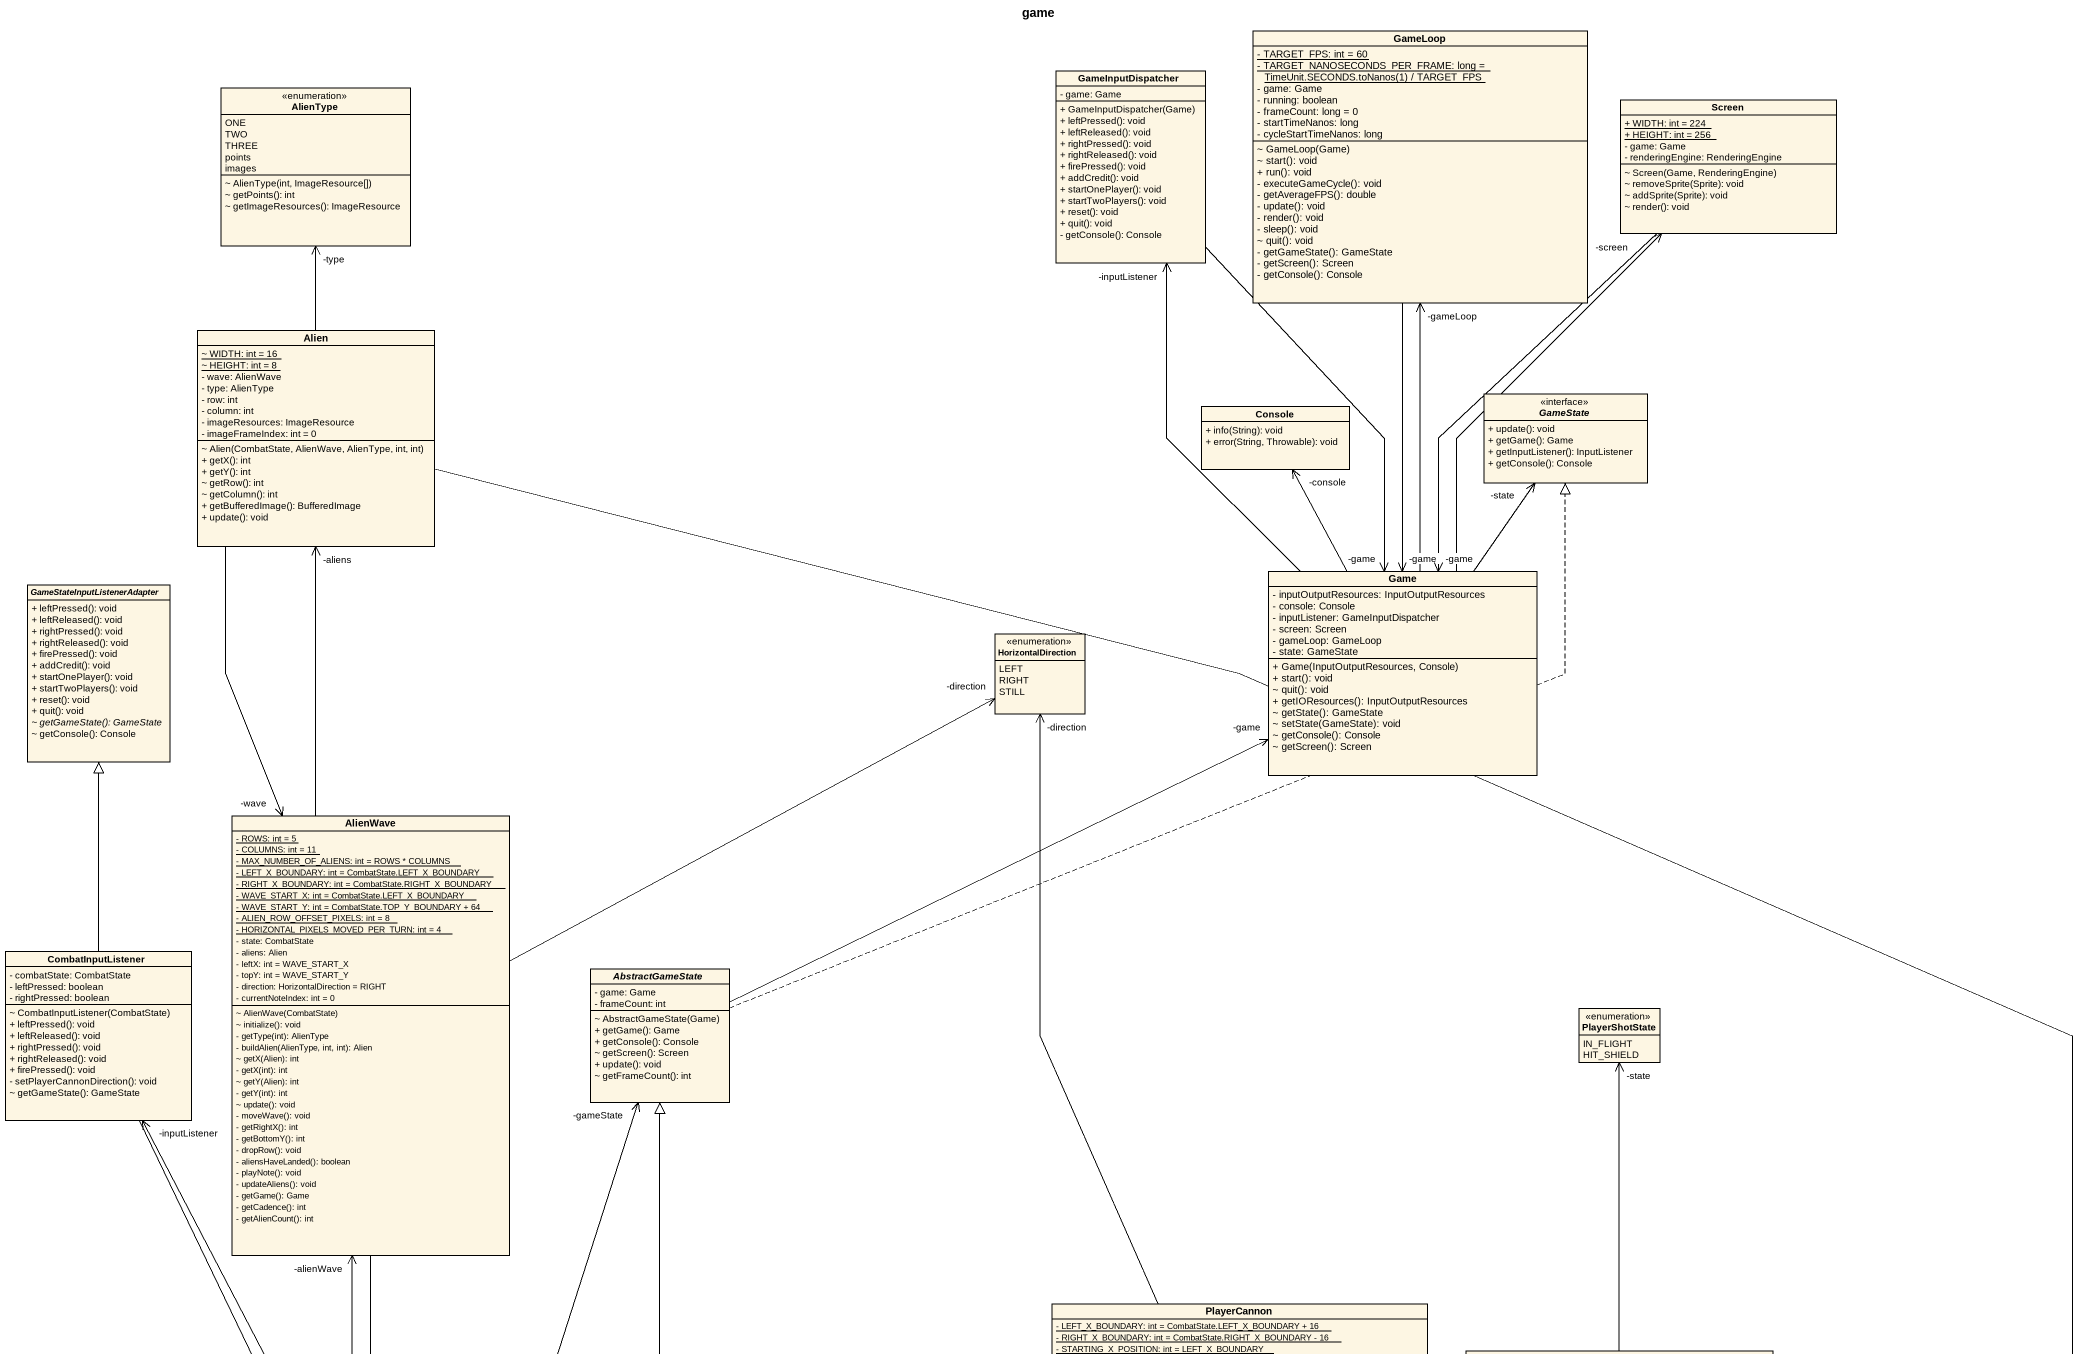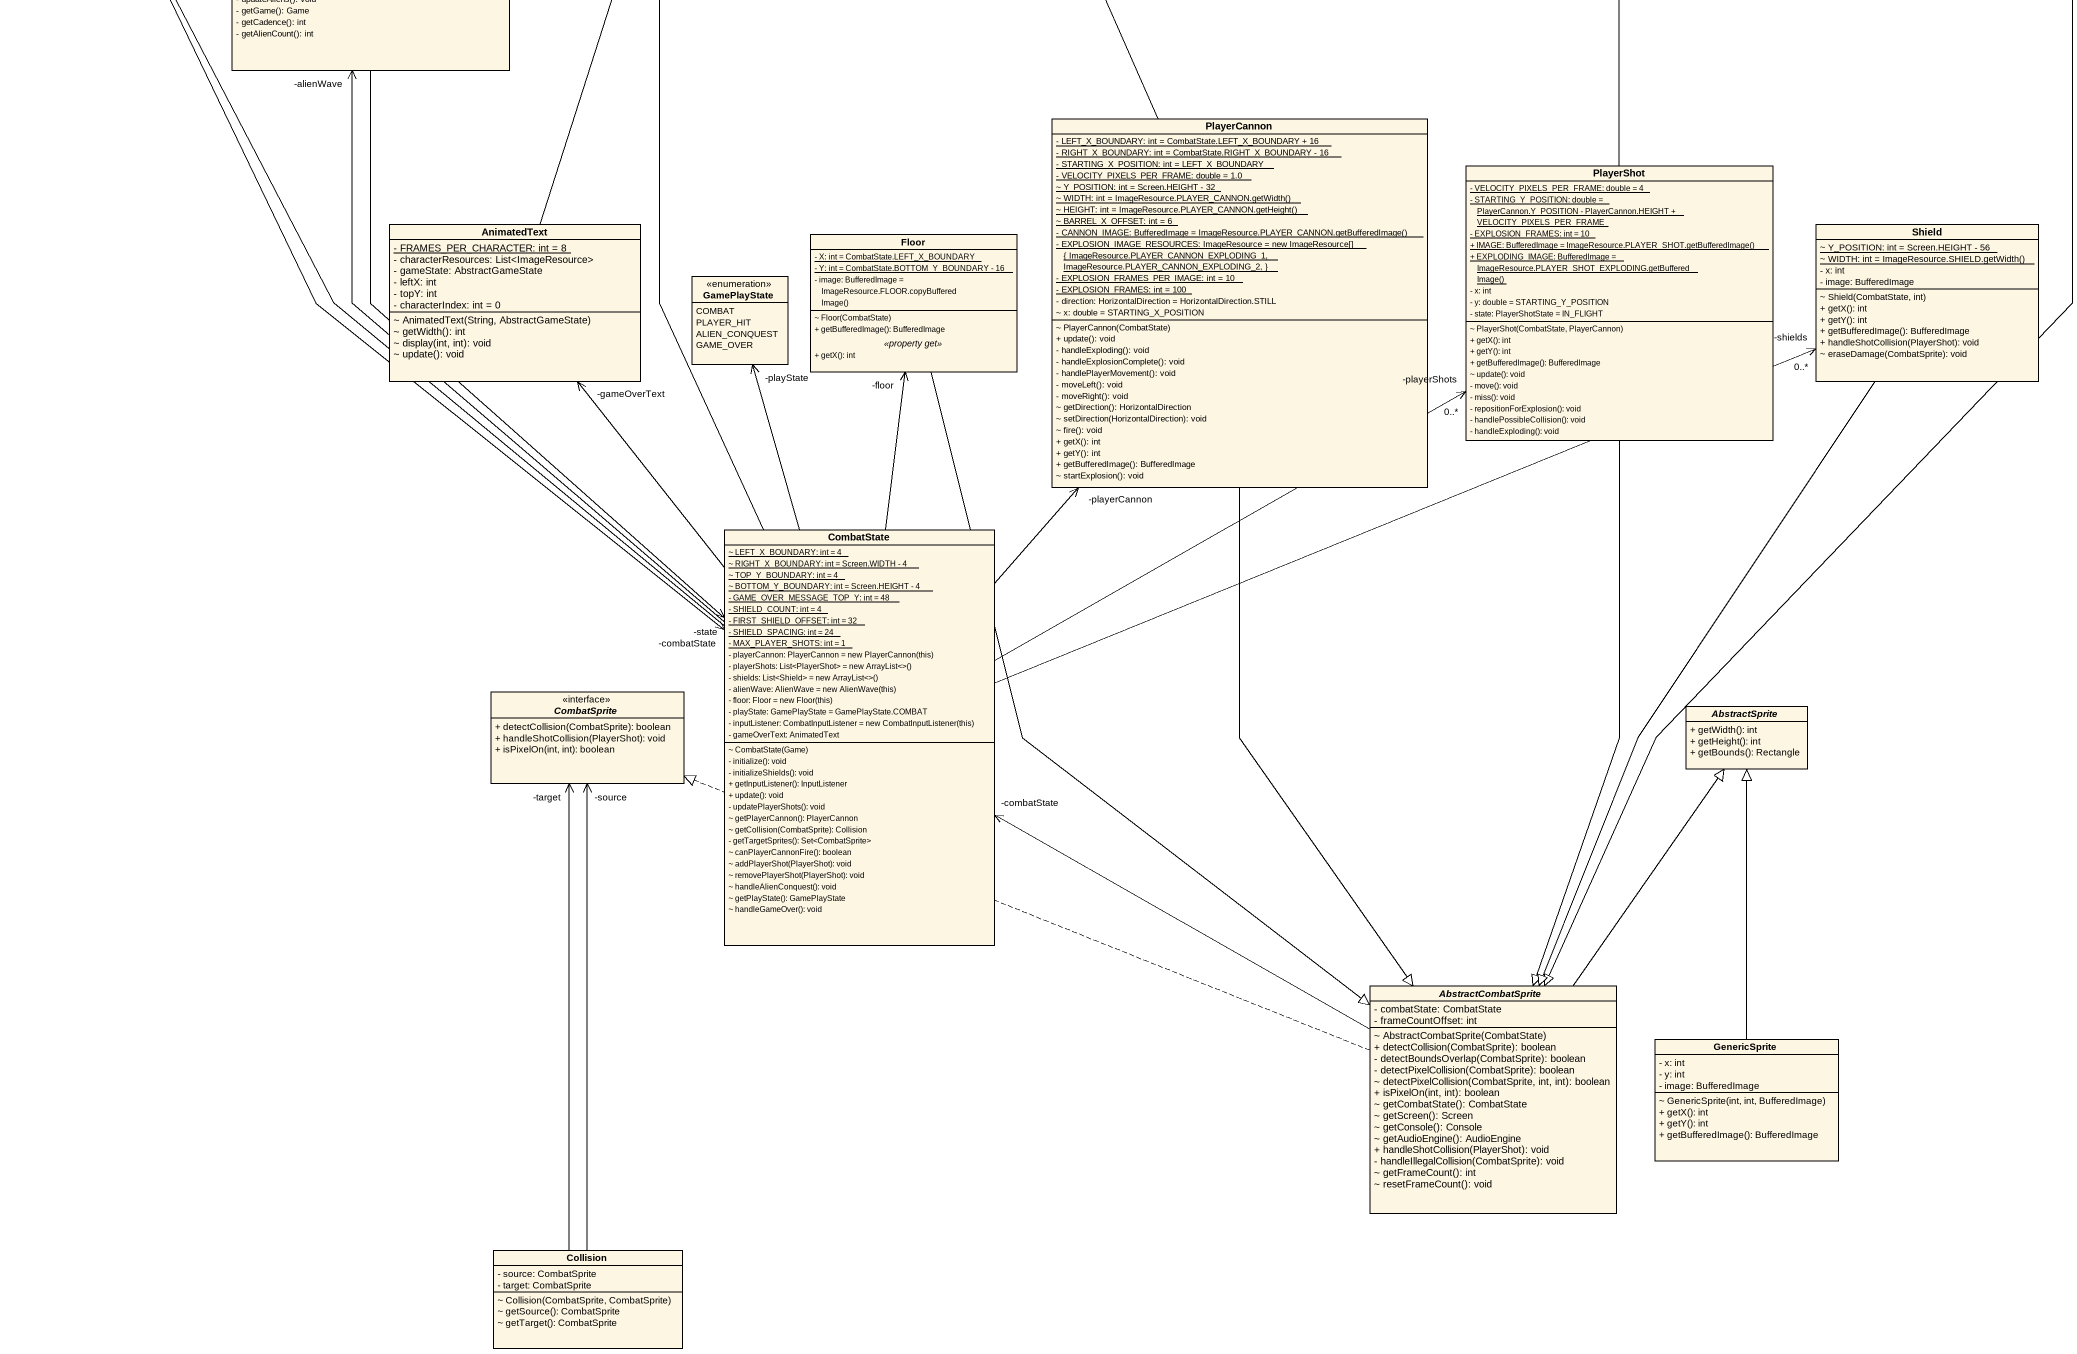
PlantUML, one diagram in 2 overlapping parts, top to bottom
@startuml
title game
hide circle
hide empty members
skinparam classAttributeIconSize 0
class GameLoop {
  {static} - TARGET_FPS: int = 60
  {static} {field} - TARGET_NANOSECONDS_PER_FRAME: long = TimeUnit.SECONDS.toNanos(1) / TARGET_FPS
  - game: Game
  - running: boolean
  - frameCount: long = 0
  - startTimeNanos: long
  - cycleStartTimeNanos: long
  ~ GameLoop(Game)
  ~ start(): void
  + run(): void
  - executeGameCycle(): void
  - getAverageFPS(): double
  - update(): void
  - render(): void
  - sleep(): void
  ~ quit(): void
  - getGameState(): GameState
  - getScreen(): Screen
  - getConsole(): Console
}
enum AlienType {
  ONE
  TWO
  THREE
  points
  images
  ~ AlienType(int, ImageResource[])
  ~ getPoints(): int
  ~ getImageResources(): ImageResource
}
class GameInputDispatcher {
  - game: Game
  + GameInputDispatcher(Game)
  + leftPressed(): void
  + leftReleased(): void
  + rightPressed(): void
  + rightReleased(): void
  + firePressed(): void
  + addCredit(): void
  + startOnePlayer(): void
  + startTwoPlayers(): void
  + reset(): void
  + quit(): void
  - getConsole(): Console
}
class Screen {
  {static} + WIDTH: int = 224
  {static} + HEIGHT: int = 256
  - game: Game
  - renderingEngine: RenderingEngine
  ~ Screen(Game, RenderingEngine)
  ~ removeSprite(Sprite): void
  ~ addSprite(Sprite): void
  ~ render(): void
}
class Alien {
  {static} ~ WIDTH: int = 16
  {static} ~ HEIGHT: int = 8
  - wave: AlienWave
  - type: AlienType
  - row: int
  - column: int
  - imageResources: ImageResource
  - imageFrameIndex: int = 0
  ~ Alien(CombatState, AlienWave, AlienType, int, int)
  + getX(): int
  + getY(): int
  ~ getRow(): int
  ~ getColumn(): int
  + getBufferedImage(): BufferedImage
  + update(): void
}
class Console {
  + info(String): void
  + error(String, Throwable): void
}
interface GameState <<interface>> {
  + update(): void
  + getGame(): Game
  + getInputListener(): InputListener
  + getConsole(): Console
}
abstract class "GameStateInputListenerAdapter" as GameStateInputListenerAdapte {
  + leftPressed(): void
  + leftReleased(): void
  + rightPressed(): void
  + rightReleased(): void
  + firePressed(): void
  + addCredit(): void
  + startOnePlayer(): void
  + startTwoPlayers(): void
  + reset(): void
  + quit(): void
  {abstract} ~ getGameState(): GameState
  ~ getConsole(): Console
}
class Game {
  - inputOutputResources: InputOutputResources
  - console: Console
  - inputListener: GameInputDispatcher
  - screen: Screen
  - gameLoop: GameLoop
  - state: GameState
  + Game(InputOutputResources, Console)
  + start(): void
  ~ quit(): void
  + getIOResources(): InputOutputResources
  ~ getState(): GameState
  ~ setState(GameState): void
  ~ getConsole(): Console
  ~ getScreen(): Screen
}
enum HorizontalDirection {
  LEFT
  RIGHT
  STILL
}
class AlienWave {
  {static} - ROWS: int = 5
  {static} - COLUMNS: int = 11
  {static} - MAX_NUMBER_OF_ALIENS: int = ROWS * COLUMNS
  {static} - LEFT_X_BOUNDARY: int = CombatState.LEFT_X_BOUNDARY
  {static} - RIGHT_X_BOUNDARY: int = CombatState.RIGHT_X_BOUNDARY
  {static} - WAVE_START_X: int = CombatState.LEFT_X_BOUNDARY
  {static} - WAVE_START_Y: int = CombatState.TOP_Y_BOUNDARY + 64
  {static} - ALIEN_ROW_OFFSET_PIXELS: int = 8
  {static} - HORIZONTAL_PIXELS_MOVED_PER_TURN: int = 4
  - state: CombatState
  - aliens: Alien
  - leftX: int = WAVE_START_X
  - topY: int = WAVE_START_Y
  - direction: HorizontalDirection = RIGHT
  - currentNoteIndex: int = 0
  ~ AlienWave(CombatState)
  ~ initialize(): void
  - getType(int): AlienType
  - buildAlien(AlienType, int, int): Alien
  ~ getX(Alien): int
  - getX(int): int
  ~ getY(Alien): int
  - getY(int): int
  ~ update(): void
  - moveWave(): void
  - getRightX(): int
  - getBottomY(): int
  - dropRow(): void
  - aliensHaveLanded(): boolean
  - playNote(): void
  - updateAliens(): void
  - getGame(): Game
  - getCadence(): int
  - getAlienCount(): int
}
class CombatInputListener {
  - combatState: CombatState
  - leftPressed: boolean
  - rightPressed: boolean
  ~ CombatInputListener(CombatState)
  + leftPressed(): void
  + leftReleased(): void
  + rightPressed(): void
  + rightReleased(): void
  + firePressed(): void
  - setPlayerCannonDirection(): void
  ~ getGameState(): GameState
}
abstract class AbstractGameState {
  - game: Game
  - frameCount: int
  ~ AbstractGameState(Game)
  + getGame(): Game
  + getConsole(): Console
  ~ getScreen(): Screen
  + update(): void
  ~ getFrameCount(): int
}
enum PlayerShotState {
  IN_FLIGHT
  HIT_SHIELD
}
class PlayerCannon {
  {static} - LEFT_X_BOUNDARY: int = CombatState.LEFT_X_BOUNDARY + 16
  {static} - RIGHT_X_BOUNDARY: int = CombatState.RIGHT_X_BOUNDARY - 16
  {static} - STARTING_X_POSITION: int = LEFT_X_BOUNDARY
  {static} - VELOCITY_PIXELS_PER_FRAME: double = 1.0
  {static} ~ Y_POSITION: int = Screen.HEIGHT - 32
  {static} {field} ~ WIDTH: int = ImageResource.PLAYER_CANNON.getWidth()
  {static} {field} ~ HEIGHT: int = ImageResource.PLAYER_CANNON.getHeight()
  {static} ~ BARREL_X_OFFSET: int = 6
  {static} {field} - CANNON_IMAGE: BufferedImage = ImageResource.PLAYER_CANNON.getBufferedImage()
  {static} - EXPLOSION_IMAGE_RESOURCES: ImageResource = new ImageResource[] { ImageResource.PLAYER_CANNON_EXPLODING_1, ImageResource.PLAYER_CANNON_EXPLODING_2, }
  {static} - EXPLOSION_FRAMES_PER_IMAGE: int = 10
  {static} - EXPLOSION_FRAMES: int = 100
  - direction: HorizontalDirection = HorizontalDirection.STILL
  ~ x: double = STARTING_X_POSITION
  ~ PlayerCannon(CombatState)
  + update(): void
  - handleExploding(): void
  - handleExplosionComplete(): void
  - handlePlayerMovement(): void
  - moveLeft(): void
  - moveRight(): void
  ~ getDirection(): HorizontalDirection
  ~ setDirection(HorizontalDirection): void
  ~ fire(): void
  + getX(): int
  + getY(): int
  + getBufferedImage(): BufferedImage
  ~ startExplosion(): void
}
class PlayerShot {
  {static} - VELOCITY_PIXELS_PER_FRAME: double = 4
  {static} - STARTING_Y_POSITION: double = PlayerCannon.Y_POSITION - PlayerCannon.HEIGHT + VELOCITY_PIXELS_PER_FRAME
  {static} - EXPLOSION_FRAMES: int = 10
  {static} {field} + IMAGE: BufferedImage = ImageResource.PLAYER_SHOT.getBufferedImage()
  {static} {field} + EXPLODING_IMAGE: BufferedImage = ImageResource.PLAYER_SHOT_EXPLODING.getBufferedImage()
  - x: int
  - y: double = STARTING_Y_POSITION
  - state: PlayerShotState = IN_FLIGHT
  ~ PlayerShot(CombatState, PlayerCannon)
  + getX(): int
  + getY(): int
  + getBufferedImage(): BufferedImage
  ~ update(): void
  - move(): void
  - miss(): void
  - repositionForExplosion(): void
  - handlePossibleCollision(): void
  - handleExploding(): void
}
class AnimatedText {
  {static} - FRAMES_PER_CHARACTER: int = 8
  - characterResources: List<ImageResource>
  - gameState: AbstractGameState
  - leftX: int
  - topY: int
  - characterIndex: int = 0
  ~ AnimatedText(String, AbstractGameState)
  ~ getWidth(): int
  ~ display(int, int): void
  ~ update(): void
}
class Shield {
  {static} ~ Y_POSITION: int = Screen.HEIGHT - 56
  {static} {field} ~ WIDTH: int = ImageResource.SHIELD.getWidth()
  - x: int
  - image: BufferedImage
  ~ Shield(CombatState, int)
  + getX(): int
  + getY(): int
  + getBufferedImage(): BufferedImage
  + handleShotCollision(PlayerShot): void
  ~ eraseDamage(CombatSprite): void
}
class Floor {
  {static} - X: int = CombatState.LEFT_X_BOUNDARY
  {static} - Y: int = CombatState.BOTTOM_Y_BOUNDARY - 16
  {field} - image: BufferedImage = ImageResource.FLOOR.copyBufferedImage()
  --
  ~ Floor(CombatState)
  + getBufferedImage(): BufferedImage
  .. <<property get>> ..
  + getX(): int
}
enum GamePlayState {
  COMBAT
  PLAYER_HIT
  ALIEN_CONQUEST
  GAME_OVER
}
class CombatState {
  {static} ~ LEFT_X_BOUNDARY: int = 4
  {static} ~ RIGHT_X_BOUNDARY: int = Screen.WIDTH - 4
  {static} ~ TOP_Y_BOUNDARY: int = 4
  {static} ~ BOTTOM_Y_BOUNDARY: int = Screen.HEIGHT - 4
  {static} - GAME_OVER_MESSAGE_TOP_Y: int = 48
  {static} - SHIELD_COUNT: int = 4
  {static} - FIRST_SHIELD_OFFSET: int = 32
  {static} - SHIELD_SPACING: int = 24
  {static} - MAX_PLAYER_SHOTS: int = 1
  {field} - playerCannon: PlayerCannon = new PlayerCannon(this)
  {field} - playerShots: List<PlayerShot> = new ArrayList<>()
  {field} - shields: List<Shield> = new ArrayList<>()
  {field} - alienWave: AlienWave = new AlienWave(this)
  {field} - floor: Floor = new Floor(this)
  - playState: GamePlayState = GamePlayState.COMBAT
  {field} - inputListener: CombatInputListener = new CombatInputListener(this)
  - gameOverText: AnimatedText
  ~ CombatState(Game)
  - initialize(): void
  - initializeShields(): void
  + getInputListener(): InputListener
  + update(): void
  - updatePlayerShots(): void
  ~ getPlayerCannon(): PlayerCannon
  ~ getCollision(CombatSprite): Collision
  - getTargetSprites(): Set<CombatSprite>
  ~ canPlayerCannonFire(): boolean
  ~ addPlayerShot(PlayerShot): void
  ~ removePlayerShot(PlayerShot): void
  ~ handleAlienConquest(): void
  ~ getPlayState(): GamePlayState
  ~ handleGameOver(): void
}
interface CombatSprite <<interface>> {
  + detectCollision(CombatSprite): boolean
  + handleShotCollision(PlayerShot): void
  + isPixelOn(int, int): boolean
}
abstract class AbstractSprite {
  + getWidth(): int
  + getHeight(): int
  + getBounds(): Rectangle
}
abstract class AbstractCombatSprite {
  - combatState: CombatState
  - frameCountOffset: int
  ~ AbstractCombatSprite(CombatState)
  + detectCollision(CombatSprite): boolean
  - detectBoundsOverlap(CombatSprite): boolean
  - detectPixelCollision(CombatSprite): boolean
  ~ detectPixelCollision(CombatSprite, int, int): boolean
  + isPixelOn(int, int): boolean
  ~ getCombatState(): CombatState
  ~ getScreen(): Screen
  ~ getConsole(): Console
  ~ getAudioEngine(): AudioEngine
  + handleShotCollision(PlayerShot): void
  - handleIllegalCollision(CombatSprite): void
  ~ getFrameCount(): int
  ~ resetFrameCount(): void
}
class GenericSprite {
  - x: int
  - y: int
  - image: BufferedImage
  ~ GenericSprite(int, int, BufferedImage)
  + getX(): int
  + getY(): int
  + getBufferedImage(): BufferedImage
}
class Collision {
  - source: CombatSprite
  - target: CombatSprite
  ~ Collision(CombatSprite, CombatSprite)
  ~ getSource(): CombatSprite
  ~ getTarget(): CombatSprite
}
GameLoop --> "-game" Game
GameInputDispatcher --> "-game" Game
Screen --> "-game" Game
Alien -up-> "-type" AlienType
Alien --> "-wave" AlienWave
Alien --|> AbstractCombatSprite
Game -up-> "-gameLoop" GameLoop
Game -up-> "-inputListener" GameInputDispatcher
Game -up-> "-screen" Screen
Game -up-> "-console" Console
Game -up-> "-state" GameState
AlienWave -up-> "-aliens" Alien
AlienWave -right-> "-direction" HorizontalDirection
AlienWave --> "-state" CombatState
CombatInputListener -up-|> GameStateInputListenerAdapte
CombatInputListener --> "-combatState" CombatState
AbstractGameState .up.|> GameState
AbstractGameState -right-> "-game" Game
PlayerCannon -up-> "-direction" HorizontalDirection
PlayerCannon --|> AbstractCombatSprite
PlayerShot -up-> "-state" PlayerShotState
PlayerShot --|> AbstractCombatSprite
AnimatedText -up-> "-gameState" AbstractGameState
Shield --|> AbstractCombatSprite
Floor --|> AbstractCombatSprite
CombatState -up-> "-alienWave" AlienWave
CombatState -up-> "-inputListener" CombatInputListener
CombatState -up-|> AbstractGameState
CombatState -up-> "-playerCannon" PlayerCannon
CombatState -right-> "-playerShots\n0..*" PlayerShot
CombatState -up-> "-gameOverText" AnimatedText
CombatState -right-> "-shields\n0..*" Shield
CombatState -up-> "-floor" Floor
CombatState -up-> "-playState" GamePlayState
AbstractCombatSprite -left-> "-combatState" CombatState
AbstractCombatSprite .left.|> CombatSprite
AbstractCombatSprite -up-|> AbstractSprite
GenericSprite -up-|> AbstractSprite
Collision -up-> "-source" CombatSprite
Collision -up-> "-target" CombatSprite
@enduml
